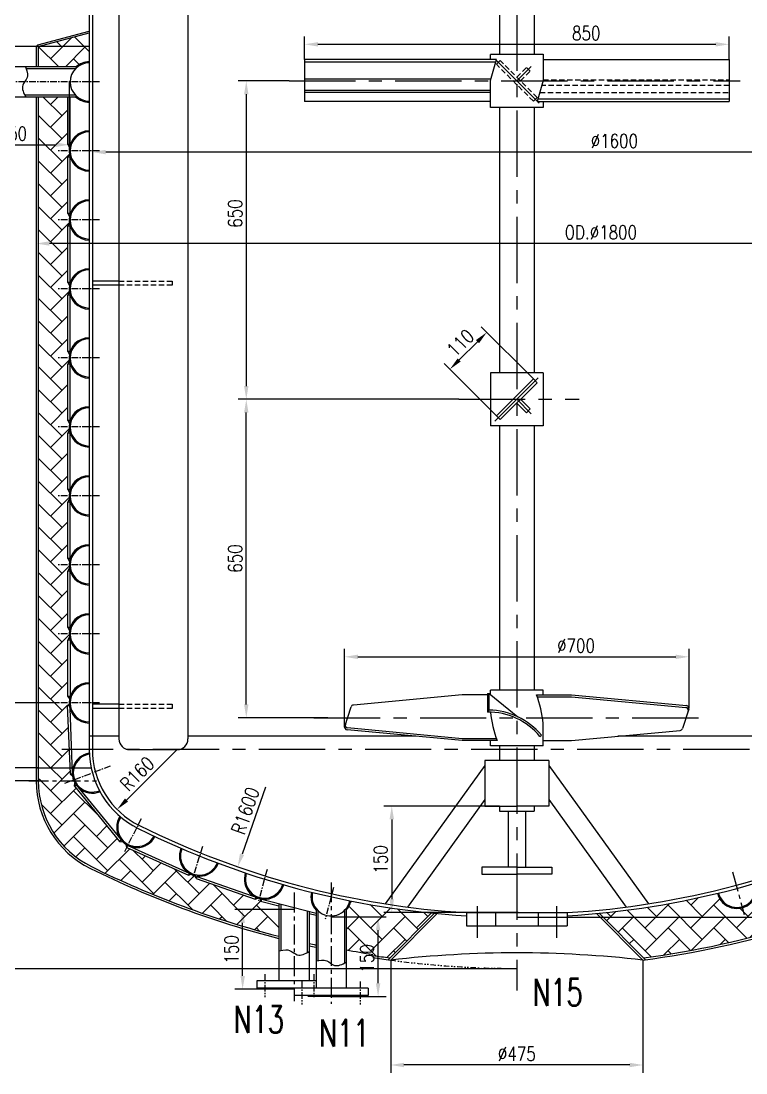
# Model space of a CAD drawing. Header units: millimetres. Extents: x 6795 to 13329, y 1691 to 10942.
# Drawn here: x 7876 to 9242, y 5718 to 7701 of the extents above; entities that cross this region are included whole.
import ezdxf

# ---------------------------------------------------------------- set-up
doc = ezdxf.new("R2010")
doc.units = ezdxf.units.MM
doc.header["$LTSCALE"] = 10
for name, pattern in [('CENTER', [2, 1.25, -0.25, 0.25, -0.25]), ('DASHED', [0.75, 0.5, -0.25]), ('DIVIDE', [1.25, 0.5, -0.25, 0, -0.25, 0, -0.25])]:
    doc.linetypes.add(name, pattern=pattern)
for name, color, linetype in [('3中心线层', 1, 'CENTER'), ('4虚线层', 6, 'DASHED'), ('5剖面线层', 2, 'Continuous'), ('6文字层', 3, 'Continuous'), ('7标注层', 4, 'Continuous'), ('9双点划线层', 6, 'DIVIDE')]:
    doc.layers.add(name, color=color, linetype=linetype)
doc.styles.add('PC_TEXTSTYLE', font='romans.shx', dxfattribs={"width": 0.8, "bigfont": 'hzfs.shx'})
doc.styles.add('TH_GBDIM', font='romans.shx', dxfattribs={"width": 0.8, "bigfont": 'gbcbig.shx'})
doc.dimstyles.new('TH_GBDIM', dxfattribs={"dimtxt": 26, "dimasz": 25, "dimexe": 15, "dimexo": 0, "dimgap": 8, "dimtad": 1, "dimdec": 1, "dimzin": 0, "dimdsep": 46, "dimtxsty": 'TH_GBDIM', "dimcen": 20, "dimclrd": 130, "dimclre": 130, "dimclrt": 3, "dimadec": 0, "dimazin": 0, "dimtfac": 0.714286, "dimtdec": 1, "dimtmove": 0, "dimatfit": 3, "dimfxl": 0, "dimtolj": 1, "dimtzin": 0, "dimlwd": -1, "dimlwe": -1, "dimarcsym": 0})

# ---------------------------------------------------------------- blocks, each defined once
blk = doc.blocks.new('*D7')
at = {"layer": '7标注层', "color": 130, "ltscale": 2}
for p, q in [((8010.2, 7561.9), (8010.2, 7438.7)), ((9610.2, 7571.6), (9610.2, 7438.7)), ((9585.2, 7453.7), (8035.2, 7453.7))]:
    blk.add_line(p, q, dxfattribs=at)
for points in [[(8035.2, 7457.9), (8035.2, 7449.5), (8010.2, 7453.7)], [(9585.2, 7457.9), (9585.2, 7449.5), (9610.2, 7453.7)]]:
    blk.add_solid(points, dxfattribs=at)
at = {"layer": 'Defpoints', "color": 0, "ltscale": 2}
for p in [(8010.2, 7561.9), (9610.2, 7571.6), (8010.2, 7453.7)]:
    blk.add_point(p, dxfattribs=at)
at = {"layer": '7标注层', "color": 3, "ltscale": 2, "insert": (8994.1, 7474.7), "char_height": 26, "attachment_point": 5, "style": 'TH_GBDIM'}
blk.add_mtext('\\A1;%%c1600{}{}', dxfattribs=at)
blk = doc.blocks.new('*D15')
at = {"layer": '7标注层', "color": 130, "ltscale": 2}
for p, q in [((9616.2, 6352.8), (10033.4, 6352.8)), ((10018.4, 6327.8), (10018.4, 6036.8)), ((8810.2, 6011.8), (10033.4, 6011.8))]:
    blk.add_line(p, q, dxfattribs=at)
for points in [[(10014.2, 6327.8), (10022.6, 6327.8), (10018.4, 6352.8)], [(10014.2, 6036.8), (10022.6, 6036.8), (10018.4, 6011.8)]]:
    blk.add_solid(points, dxfattribs=at)
at = {"layer": 'Defpoints', "color": 0, "ltscale": 2}
for p in [(9616.2, 6352.8), (8810.2, 6011.8), (10018.4, 6011.8)]:
    blk.add_point(p, dxfattribs=at)
at = {"layer": '7标注层', "color": 3, "ltscale": 2, "insert": (9997.4, 6182.3), "char_height": 26, "attachment_point": 5, "rotation": 90, "style": 'TH_GBDIM'}
blk.add_mtext('\\A1;341{}{}', dxfattribs=at)
blk = doc.blocks.new('*D39')
at = {"layer": '7标注层', "color": 130, "ltscale": 2}
for p, q in [((8460.2, 6012.3), (8563.7, 6012.3)), ((8548.7, 5887.3), (8548.7, 5987.3)), ((8460.2, 5862.3), (8563.7, 5862.3))]:
    blk.add_line(p, q, dxfattribs=at)
for points in [[(8544.5, 5987.3), (8552.9, 5987.3), (8548.7, 6012.3)], [(8544.5, 5887.3), (8552.9, 5887.3), (8548.7, 5862.3)]]:
    blk.add_solid(points, dxfattribs=at)
at = {"layer": 'Defpoints', "color": 0, "ltscale": 2}
for p in [(8460.2, 6012.3), (8548.7, 6012.3), (8460.2, 5862.3)]:
    blk.add_point(p, dxfattribs=at)
at = {"layer": '7标注层', "color": 3, "ltscale": 2, "insert": (8527.7, 5934.3), "char_height": 26, "attachment_point": 5, "rotation": 90, "style": 'TH_GBDIM'}
blk.add_mtext('\\A1;150', dxfattribs=at)
blk = doc.blocks.new('*D40')
at = {"layer": '7标注层', "color": 130, "ltscale": 2}
blk.add_line((9074.9, 8289.7), (9102.4, 8435.5), dxfattribs=at)
blk.add_solid([(9098.3, 8436.3), (9106.5, 8434.7), (9107, 8460.1)], dxfattribs=at)
at = {"layer": 'Defpoints', "color": 0, "ltscale": 2}
for p in [(9107, 8460.1), (8810.2, 6887.8)]:
    blk.add_point(p, dxfattribs=at)
at = {"layer": '7标注层', "color": 3, "ltscale": 2, "insert": (9064.3, 8347.2), "char_height": 26, "attachment_point": 5, "rotation": 79.3099, "style": 'TH_GBDIM'}
blk.add_mtext('\\A1;R1600{}{}', dxfattribs=at)
blk = doc.blocks.new('*D42')
at = {"layer": '7标注层', "color": 130, "ltscale": 2}
blk.add_line((8170.2, 6327.8), (8074.5, 6232.6), dxfattribs=at)
blk.add_solid([(8071.5, 6235.6), (8077.4, 6229.7), (8056.7, 6215)], dxfattribs=at)
at = {"layer": 'Defpoints', "color": 0, "ltscale": 2}
for p in [(8170.2, 6327.8), (8056.7, 6215)]:
    blk.add_point(p, dxfattribs=at)
at = {"layer": '7标注层', "color": 3, "ltscale": 2, "insert": (8094.5, 6282.2), "char_height": 26, "attachment_point": 5, "rotation": 44.8159, "style": 'TH_GBDIM'}
blk.add_mtext('\\A1;R160{}{}', dxfattribs=at)
blk = doc.blocks.new('*D43')
at = {"layer": '7标注层', "color": 130, "ltscale": 2}
for p, q in [((7816.2, 7585.8), (7816.2, 7452.5)), ((7966.2, 7585.8), (7966.2, 7452.5)), ((7841.2, 7467.5), (7941.2, 7467.5))]:
    blk.add_line(p, q, dxfattribs=at)
for points in [[(7841.2, 7471.7), (7841.2, 7463.3), (7816.2, 7467.5)], [(7941.2, 7471.7), (7941.2, 7463.3), (7966.2, 7467.5)]]:
    blk.add_solid(points, dxfattribs=at)
at = {"layer": 'Defpoints', "color": 0, "ltscale": 2}
for p in [(7816.2, 7585.8), (7966.2, 7585.8), (7966.2, 7467.5)]:
    blk.add_point(p, dxfattribs=at)
at = {"layer": '7标注层', "color": 3, "ltscale": 2, "insert": (7860.2, 7488.5), "char_height": 26, "attachment_point": 5, "style": 'TH_GBDIM'}
blk.add_mtext('\\A1;150', dxfattribs=at)
blk = doc.blocks.new('*D44')
at = {"layer": '7标注层', "color": 130, "ltscale": 2}
for p, q in [((7904.2, 7332.1), (7904.2, 7266.4)), ((9716.2, 7303.6), (9716.2, 7266.4)), ((9691.2, 7281.4), (7929.2, 7281.4))]:
    blk.add_line(p, q, dxfattribs=at)
for points in [[(7929.2, 7285.6), (7929.2, 7277.3), (7904.2, 7281.4)], [(9691.2, 7285.6), (9691.2, 7277.3), (9716.2, 7281.4)]]:
    blk.add_solid(points, dxfattribs=at)
at = {"layer": 'Defpoints', "color": 0, "ltscale": 2}
for p in [(7904.2, 7332.1), (9716.2, 7303.6), (7904.2, 7281.4)]:
    blk.add_point(p, dxfattribs=at)
at = {"layer": '7标注层', "color": 3, "ltscale": 2, "insert": (8968.6, 7302.4), "char_height": 26, "attachment_point": 5, "style": 'TH_GBDIM'}
blk.add_mtext('\\A1;OD.%%c1800', dxfattribs=at)
blk = doc.blocks.new('*D51')
at = {"layer": '7标注层', "color": 130, "ltscale": 2}
for p, q in [((7908.2, 7652.8), (7692.1, 7652.8)), ((7707.1, 6318.6), (7707.1, 7627.8)), ((7908.2, 6293.6), (7692.1, 6293.6))]:
    blk.add_line(p, q, dxfattribs=at)
for points in [[(7702.9, 7627.8), (7711.3, 7627.8), (7707.1, 7652.8)], [(7702.9, 6318.6), (7711.3, 6318.6), (7707.1, 6293.6)]]:
    blk.add_solid(points, dxfattribs=at)
at = {"layer": 'Defpoints', "color": 0, "ltscale": 2}
for p in [(7707.1, 7652.8), (7908.2, 7652.8), (7908.2, 6293.6)]:
    blk.add_point(p, dxfattribs=at)
at = {"layer": '7标注层', "color": 3, "ltscale": 2, "insert": (7686.1, 6973.2), "char_height": 26, "attachment_point": 5, "rotation": 90, "style": 'TH_GBDIM'}
blk.add_mtext('\\A1;1360{}{}', dxfattribs=at)
blk = doc.blocks.new('*D52')
at = {"layer": '7标注层', "color": 130, "ltscale": 2}
for p, q in [((7803, 7585.8), (7749, 7585.8)), ((7764, 7560.8), (7764, 6440.8)), ((7945.1, 6415.8), (7749, 6415.8))]:
    blk.add_line(p, q, dxfattribs=at)
for points in [[(7759.8, 7560.8), (7768.2, 7560.8), (7764, 7585.8)], [(7759.8, 6440.8), (7768.2, 6440.8), (7764, 6415.8)]]:
    blk.add_solid(points, dxfattribs=at)
at = {"layer": 'Defpoints', "color": 0, "ltscale": 2}
for p in [(7803, 7585.8), (7764, 6415.8), (7945.1, 6415.8)]:
    blk.add_point(p, dxfattribs=at)
at = {"layer": '7标注层', "color": 3, "ltscale": 2, "insert": (7743, 7000.8), "char_height": 26, "attachment_point": 5, "rotation": 90, "style": 'TH_GBDIM'}
blk.add_mtext('\\A1;9X130=1170{}{}', dxfattribs=at)
blk = doc.blocks.new('*D54')
at = {"layer": '7标注层', "color": 130, "ltscale": 2}
for p, q in [((7800.2, 6318.6), (7800.2, 6343.6)), ((7908.2, 6293.6), (7785.2, 6293.6)), ((7800.2, 6293.6), (7800.2, 6268.6)), ((7908.2, 6268.6), (7785.2, 6268.6)), ((7800.2, 6243.6), (7800.2, 6169))]:
    blk.add_line(p, q, dxfattribs=at)
for points in [[(7796, 6318.6), (7804.3, 6318.6), (7800.2, 6293.6)], [(7796, 6243.6), (7804.3, 6243.6), (7800.2, 6268.6)]]:
    blk.add_solid(points, dxfattribs=at)
at = {"layer": 'Defpoints', "color": 0, "ltscale": 2}
for p in [(7908.2, 6293.6), (7800.2, 6268.6), (7908.2, 6268.6)]:
    blk.add_point(p, dxfattribs=at)
at = {"layer": '7标注层', "color": 3, "ltscale": 2, "insert": (7779.2, 6193.8), "char_height": 26, "attachment_point": 5, "rotation": 90, "style": 'TH_GBDIM'}
blk.add_mtext('\\A1;25{}{}', dxfattribs=at)
blk = doc.blocks.new('*D55')
at = {"layer": '7标注层', "color": 130, "ltscale": 2}
for p, q in [((7800.2, 6293.6), (7692.1, 6293.6)), ((7707.1, 6268.6), (7707.1, 5939.6)), ((8810.2, 5914.6), (7692.1, 5914.6))]:
    blk.add_line(p, q, dxfattribs=at)
for points in [[(7702.9, 6268.6), (7711.3, 6268.6), (7707.1, 6293.6)], [(7702.9, 5939.6), (7711.3, 5939.6), (7707.1, 5914.6)]]:
    blk.add_solid(points, dxfattribs=at)
at = {"layer": 'Defpoints', "color": 0, "ltscale": 2}
for p in [(7800.2, 6293.6), (7707.1, 5914.6), (8810.2, 5914.6)]:
    blk.add_point(p, dxfattribs=at)
at = {"layer": '7标注层', "color": 3, "ltscale": 2, "insert": (7686.1, 6104.1), "char_height": 26, "attachment_point": 5, "rotation": 90, "style": 'TH_GBDIM'}
blk.add_mtext('\\A1;379{}{}', dxfattribs=at)
blk = doc.blocks.new('*D65')
at = {"layer": '7标注层', "color": 130, "ltscale": 2}
for p, q in [((8572.5, 5931), (8572.5, 5718.4)), ((9048, 5931), (9048, 5718.4)), ((9023, 5733.4), (8597.5, 5733.4))]:
    blk.add_line(p, q, dxfattribs=at)
for points in [[(8597.5, 5737.6), (8597.5, 5729.2), (8572.5, 5733.4)], [(9023, 5737.6), (9023, 5729.2), (9048, 5733.4)]]:
    blk.add_solid(points, dxfattribs=at)
at = {"layer": 'Defpoints', "color": 0, "ltscale": 2}
for p in [(8572.5, 5931), (9048, 5931), (8572.5, 5733.4)]:
    blk.add_point(p, dxfattribs=at)
at = {"layer": '7标注层', "color": 3, "ltscale": 2, "insert": (8810.2, 5754.4), "char_height": 26, "attachment_point": 5, "style": 'TH_GBDIM'}
blk.add_mtext('\\A1;%%c475{}{}', dxfattribs=at)
blk = doc.blocks.new('*D69')
at = {"layer": '7标注层', "color": 130, "ltscale": 2}
for p, q in [((8390.2, 6026.2), (8278.4, 6026.2)), ((8293.4, 5901.2), (8293.4, 6001.2)), ((8390.2, 5876.2), (8278.4, 5876.2))]:
    blk.add_line(p, q, dxfattribs=at)
for points in [[(8289.3, 6001.2), (8297.6, 6001.2), (8293.4, 6026.2)], [(8289.3, 5901.2), (8297.6, 5901.2), (8293.4, 5876.2)]]:
    blk.add_solid(points, dxfattribs=at)
at = {"layer": 'Defpoints', "color": 0, "ltscale": 2}
for p in [(8293.4, 6026.2), (8390.2, 6026.2), (8390.2, 5876.2)]:
    blk.add_point(p, dxfattribs=at)
at = {"layer": '7标注层', "color": 3, "ltscale": 2, "insert": (8272.4, 5951.2), "char_height": 26, "attachment_point": 5, "rotation": 90, "style": 'TH_GBDIM'}
blk.add_mtext('\\A1;150{}{}', dxfattribs=at)
blk = doc.blocks.new('*D75')
at = {"layer": '7标注层', "color": 130, "ltscale": 2}
for p, q in [((8485.6, 6370.3), (8485.6, 6517.6)), ((8510.6, 6502.6), (9109.8, 6502.6)), ((9134.8, 6405.6), (9134.8, 6517.6))]:
    blk.add_line(p, q, dxfattribs=at)
for points in [[(8510.6, 6506.7), (8510.6, 6498.4), (8485.6, 6502.6)], [(9109.8, 6506.7), (9109.8, 6498.4), (9134.8, 6502.6)]]:
    blk.add_solid(points, dxfattribs=at)
at = {"layer": 'Defpoints', "color": 0, "ltscale": 2}
for p in [(9134.8, 6502.6), (9134.8, 6405.6), (8485.6, 6370.3)]:
    blk.add_point(p, dxfattribs=at)
at = {"layer": '7标注层', "color": 3, "ltscale": 2, "insert": (8921.8, 6523.6), "char_height": 26, "attachment_point": 5, "style": 'TH_GBDIM'}
blk.add_mtext('\\A1;%%c700', dxfattribs=at)
blk = doc.blocks.new('*D76')
at = {"layer": '7标注层', "color": 130, "ltscale": 2}
for p, q in [((8383.3, 6987.8), (8285.2, 6987.8)), ((8300.2, 6412.8), (8300.2, 6962.8)), ((8453.7, 6387.8), (8285.2, 6387.8))]:
    blk.add_line(p, q, dxfattribs=at)
for points in [[(8296.1, 6962.8), (8304.4, 6962.8), (8300.2, 6987.8)], [(8296.1, 6412.8), (8304.4, 6412.8), (8300.2, 6387.8)]]:
    blk.add_solid(points, dxfattribs=at)
at = {"layer": 'Defpoints', "color": 0, "ltscale": 2}
for p in [(8300.2, 6987.8), (8383.3, 6987.8), (8453.7, 6387.8)]:
    blk.add_point(p, dxfattribs=at)
at = {"layer": '7标注层', "color": 3, "ltscale": 2, "insert": (8279.2, 6687.8), "char_height": 26, "attachment_point": 5, "rotation": 90, "style": 'TH_GBDIM'}
blk.add_mtext('\\A1;650', dxfattribs=at)
blk = doc.blocks.new('*D77')
at = {"layer": '7标注层', "color": 130, "ltscale": 2}
for p, q in [((8777.7, 6221.3), (8559.5, 6221.3)), ((8574.5, 6196.3), (8574.5, 6045.6)), ((8812.6, 6020.6), (8559.5, 6020.6))]:
    blk.add_line(p, q, dxfattribs=at)
for points in [[(8570.3, 6196.3), (8578.7, 6196.3), (8574.5, 6221.3)], [(8570.3, 6045.6), (8578.7, 6045.6), (8574.5, 6020.6)]]:
    blk.add_solid(points, dxfattribs=at)
at = {"layer": 'Defpoints', "color": 0, "ltscale": 2}
for p in [(8777.7, 6221.3), (8574.5, 6020.6), (8812.6, 6020.6)]:
    blk.add_point(p, dxfattribs=at)
at = {"layer": '7标注层', "color": 3, "ltscale": 2, "insert": (8553.5, 6120.9), "char_height": 26, "attachment_point": 5, "rotation": 90, "style": 'TH_GBDIM'}
blk.add_mtext('\\A1;150', dxfattribs=at)
blk = doc.blocks.new('*D80')
at = {"layer": '7标注层', "color": 130, "ltscale": 2}
for p, q in [((8380.9, 7587.8), (8285.2, 7587.8)), ((8300.2, 7562.8), (8300.2, 7012.8)), ((8701.1, 6987.8), (8285.2, 6987.8))]:
    blk.add_line(p, q, dxfattribs=at)
for points in [[(8296.1, 7562.8), (8304.4, 7562.8), (8300.2, 7587.8)], [(8296.1, 7012.8), (8304.4, 7012.8), (8300.2, 6987.8)]]:
    blk.add_solid(points, dxfattribs=at)
at = {"layer": 'Defpoints', "color": 0, "ltscale": 2}
for p in [(8380.9, 7587.8), (8300.2, 6987.8), (8701.1, 6987.8)]:
    blk.add_point(p, dxfattribs=at)
at = {"layer": '7标注层', "color": 3, "ltscale": 2, "insert": (8279.2, 7337.9), "char_height": 26, "attachment_point": 5, "rotation": 90, "style": 'TH_GBDIM'}
blk.add_mtext('\\A1;650', dxfattribs=at)
blk = doc.blocks.new('*D81')
at = {"layer": '7标注层', "color": 130, "ltscale": 2}
for p, q in [((8841.5, 7026.1), (8743, 7124.6)), ((8735.9, 7096.3), (8701.7, 7062.1)), ((8771.9, 6956.5), (8673.4, 7055))]:
    blk.add_line(p, q, dxfattribs=at)
for points in [[(8733, 7099.3), (8738.9, 7093.4), (8753.6, 7114)], [(8698.7, 7065), (8704.6, 7059.1), (8684, 7044.4)]]:
    blk.add_solid(points, dxfattribs=at)
at = {"layer": 'Defpoints', "color": 0, "ltscale": 2}
for p in [(8684, 7044.4), (8841.5, 7026.1), (8771.9, 6956.5)]:
    blk.add_point(p, dxfattribs=at)
at = {"layer": '7标注层', "color": 3, "ltscale": 2, "insert": (8704, 7094.1), "char_height": 26, "attachment_point": 5, "rotation": 45, "style": 'TH_GBDIM'}
blk.add_mtext('\\A1;110', dxfattribs=at)
blk = doc.blocks.new('*D82')
at = {"layer": '7标注层', "color": 130, "ltscale": 2}
for p, q in [((8410.2, 7628), (8410.2, 7671.8)), ((9210.2, 7628), (9210.2, 7671.8)), ((8435.2, 7656.8), (9185.2, 7656.8))]:
    blk.add_line(p, q, dxfattribs=at)
for points in [[(8435.2, 7660.9), (8435.2, 7652.6), (8410.2, 7656.8)], [(9185.2, 7660.9), (9185.2, 7652.6), (9210.2, 7656.8)]]:
    blk.add_solid(points, dxfattribs=at)
at = {"layer": 'Defpoints', "color": 0, "ltscale": 2}
for p in [(9210.2, 7656.8), (8410.2, 7628), (9210.2, 7628)]:
    blk.add_point(p, dxfattribs=at)
at = {"layer": '7标注层', "color": 3, "ltscale": 2, "insert": (8941.1, 7677.8), "char_height": 26, "attachment_point": 5, "style": 'TH_GBDIM'}
blk.add_mtext('\\A1;850', dxfattribs=at)
blk = doc.blocks.new('*D85')
at = {"layer": '7标注层', "color": 130, "ltscale": 2}
blk.add_line((8336.3, 6257), (8292.2, 6130.4), dxfattribs=at)
blk.add_solid([(8288.3, 6131.7), (8296.2, 6129), (8284, 6106.8)], dxfattribs=at)
at = {"layer": 'Defpoints', "color": 0, "ltscale": 2}
for p in [(8810.2, 7617.7), (8284, 6106.8)]:
    blk.add_point(p, dxfattribs=at)
at = {"layer": '7标注层', "color": 3, "ltscale": 2, "insert": (8298.6, 6212.4), "char_height": 26, "attachment_point": 5, "rotation": 70.7989, "style": 'TH_GBDIM'}
blk.add_mtext('\\A1;R1600{}{}', dxfattribs=at)

msp = doc.modelspace()

# ---------------------------------------------------------------- hatches: boundary and pattern name
at = {"layer": '5剖面线层', "ltscale": 2}
h = msp.add_hatch(dxfattribs=at)
h.set_pattern_fill('AR-HBONE', color=256, scale=0.3, style=0)
h.paths.add_polyline_path([(7964.13, 6923.92), (7966.76, 6929.44, -0.0845754), (7966.76, 6942.2), (7964.13, 6947.72), (7964.13, 7053.92), (7966.76, 7059.44, -0.0845754), (7966.76, 7072.2), (7964.13, 7077.72), (7964.13, 7183.92), (7966.76, 7189.44, -0.0845754), (7966.76, 7202.2), (7964.13, 7207.72), (7964.13, 7313.92), (7966.76, 7319.44, -0.0845754), (7966.76, 7332.2), (7964.13, 7337.72), (7964.13, 7443.92), (7966.76, 7449.44, -0.0845754), (7966.76, 7462.2), (7964.13, 7467.72), (7964.13, 7557.32), (7908.22, 7557.32), (7908.22, 6293.64), (7967.7, 6293.64), (7962.22, 6415.82), (7964.13, 6415.82), (7964.13, 6533.92), (7966.76, 6539.44, -0.0845754), (7966.76, 6552.2), (7964.13, 6557.72), (7964.13, 6663.92), (7966.76, 6669.44, -0.0845754), (7966.76, 6682.2), (7964.13, 6687.72), (7964.13, 6793.92), (7966.76, 6799.44, -0.0845754), (7966.76, 6812.2), (7964.13, 6817.72)])
h.paths.add_polyline_path([(8004.22, 7652.82), (7908.22, 7652.82), (7908.22, 7614.32), (7979.09, 7614.32, -0.1826758), (8004.22, 7623.82)])
h.paths.add_polyline_path([(8004.22, 7678.54), (7908.22, 7652.82), (8004.22, 7652.82)])
h = msp.add_hatch(dxfattribs=at)
h.set_pattern_fill('AR-HBONE', color=256, scale=0.3, style=0)
h.paths.add_polyline_path([(9470.03, 6115.54), (9465.59, 6112.33), (9379.83, 6076.25), (9374.55, 6076.48, -0.1832913), (9349.35, 6066.92), (9346.83, 6064.36), (9249.82, 6034.16), (9245.33, 6034.05, -0.5076667), (9188.4, 6056.9, -0.0352505), (8965.38, 6019.26), (9049.4, 5935.24, 0.0821174), (9612.24, 6107.41, 0.2848738), (9712.22, 6268.64), (9637.08, 6268.64), (9622.03, 6223.31), (9617.86, 6219.23, -0.2949991), (9590.82, 6188.08), (9589, 6183.76), (9505.43, 6131.82), (9501.09, 6131.64, -0.24383)])
h.paths.add_polyline_path([(9712.22, 6268.64), (9712.22, 6293.64), (9645.39, 6293.64), (9637.08, 6268.64)])
h.paths.add_polyline_path([(9712.22, 6545.56), (9656.31, 6530.58), (9656.31, 6480.97), (9653.68, 6475.45, -0.0845754), (9653.68, 6462.68), (9656.31, 6457.17), (9656.31, 6350.97), (9653.68, 6345.45, -0.0918408), (9653.48, 6331.61), (9656.27, 6326.41), (9645.39, 6293.64), (9712.22, 6293.64)])
h = msp.add_hatch(dxfattribs=at)
h.set_pattern_fill('AR-HBONE', color=256, scale=0.3, style=0)
h.paths.add_polyline_path([(7908.22, 6293.64), (7908.22, 6268.64), (7970.75, 6268.64), (7974.68, 6270.14, -0.0536016), (7972.61, 6277.99), (7968.23, 6281.79), (7967.7, 6293.64)])
h.paths.add_polyline_path([(8497.4, 6042.5, -0.129433), (8488.72, 6025.21), (8488.72, 5950.46, 0.0074769), (8538.72, 5941.59), (8538.72, 5939.87, 0.0045252), (8571.04, 5935.24), (8655.06, 6019.26, -0.0248221)])
h = msp.add_hatch(dxfattribs=at)
h.set_pattern_fill('AR-HBONE', color=256, scale=0.3, style=0)
h.paths.add_polyline_path([(8067.33, 6153.86), (8061.05, 6154.85), (7976.34, 6258.82), (7977.24, 6264.73, -0.0287561), (7975.29, 6268.64), (7908.22, 6268.64, 0.2499108), (7987.89, 6119.19), (8074.74, 6144.64), (8073.73, 6148.81, -0.0538162)])
h = msp.add_hatch(dxfattribs=at)
h.set_pattern_fill('AR-HBONE', color=256, scale=0.3, style=0)
h.paths.add_polyline_path([(8101.91, 6131.32), (8075.02, 6143.5), (8074.74, 6144.64), (7982.93, 6117.74, 0.0371385), (8006.42, 6103.82), (8008.42, 6107.29), (8008.42, 6107.29)])
h.paths.add_polyline_path([(8123.45, 6121.57), (8101.91, 6131.32), (8008.42, 6107.29), (8008.42, 6107.29, 0.004462), (8037.39, 6093.24)])
h = msp.add_hatch(dxfattribs=at)
h.set_pattern_fill('AR-HBONE', color=256, scale=0.3, style=0)
h.paths.add_polyline_path([(8123.45, 6121.57), (8037.39, 6093.24, 0.0479041), (8361.72, 5975.96), (8361.72, 6033.47), (8328, 6042.12), (8325.55, 6046.88, -0.0261979), (8321.74, 6048.03), (8317.1, 6045.62), (8205.99, 6084.9), (8203.52, 6090.24, -0.0520233), (8196.07, 6092.83), (8191.06, 6090.97)])

# ---------------------------------------------------------------- linework, layer by layer
for p, q in [((8777.72, 8236.01), (8777.72, 7637.81)), ((8842.72, 8236.01), (8842.72, 7637.81)), ((8004.22, 8177.78), (8004.22, 6327.78)), ((8010.22, 8177.78), (8010.22, 6327.78)), ((8060.22, 8108.32), (8060.22, 6347.78)), ((8190.22, 8108.32), (8190.22, 6347.78)), ((7907.44, 7655.72), (8004.22, 7681.65)), ((7908.22, 7652.82), (8004.22, 7678.54)), ((7907.44, 7655.72), (7904.22, 7652.82)), ((8004.22, 7652.82), (7904.22, 7652.82)), ((7904.22, 7652.82), (7904.22, 7614.32)), ((7908.22, 7652.82), (7907.44, 7655.72)), ((7908.22, 7652.82), (7908.22, 7614.32)), ((8859.98, 7637.81), (8760.46, 7637.81)), ((7982.23, 7614.32), (7832.22, 7614.32)), ((7978.32, 7610.82), (7885.35, 7610.82)), ((7982.23, 7557.32), (7832.22, 7557.32)), ((7978.32, 7560.82), (7882.98, 7560.82)), ((7904.22, 7557.32), (7904.22, 6268.64)), ((7908.22, 7557.32), (7908.22, 6268.64)), ((8859.98, 7537.81), (8760.46, 7537.81)), ((8777.72, 7537.81), (8777.72, 7037.81)), ((8842.72, 7537.81), (8842.72, 7037.81)), ((8060.22, 7210.65), (8010.22, 7210.65)), ((8060.22, 7202.65), (8010.22, 7202.65)), ((8859.98, 7037.81), (8760.46, 7037.81)), ((8859.98, 6937.81), (8760.46, 6937.81)), ((8777.72, 6937.81), (8777.72, 6439.94)), ((8842.72, 6937.81), (8842.72, 6439.94)), ((8777.72, 6449.98), (8777.72, 6439.94)), ((8842.72, 6449.98), (8842.72, 6439.94)), ((8859.98, 6439.94), (8760.46, 6439.94)), ((8760.46, 6432.04), (8760.46, 6439.94)), ((8859.98, 6431.05), (8859.98, 6439.94)), ((8060.22, 6413.32), (8010.22, 6413.32)), ((8060.22, 6405.32), (8010.22, 6405.32)), ((8060.22, 6352.78), (8004.22, 6352.78)), ((8619.96, 6352.78), (8190.22, 6352.78)), ((8760.46, 6334.94), (8760.46, 6344.57)), ((9430.22, 6352.78), (9000.48, 6352.78)), ((8080.22, 6327.78), (8170.22, 6327.78)), ((8859.98, 6334.94), (8760.46, 6334.94)), ((8777.72, 6334.94), (8777.72, 6307.35)), ((8842.72, 6334.94), (8842.72, 6307.35)), ((8777.72, 6312.35), (8777.72, 6307.35)), ((8870.27, 6307.35), (8777.72, 6307.35)), ((8842.72, 6312.35), (8842.72, 6307.35)), ((7904.22, 6293.64), (8007.77, 6293.64)), ((8777.72, 6221.29), (8777.72, 6211.66)), ((8777.72, 6221.29), (8777.72, 6216.29)), ((8842.72, 6221.29), (8842.72, 6211.66)), ((8842.72, 6221.29), (8842.72, 6216.29)), ((8361.72, 6037.6), (8361.72, 5892.17)), ((8365.22, 6036.71), (8365.22, 5949.36)), ((8431.72, 6028.35), (8431.72, 5878.34)), ((8488.72, 6028.35), (8488.72, 5878.34)), ((8415.22, 6023.88), (8415.22, 5945.23)), ((8418.72, 6022.99), (8418.72, 5892.17)), ((8435.22, 6024.44), (8435.22, 5930.14)), ((8485.22, 6024.44), (8485.22, 5925.35)), ((8655.06, 6019.26), (8567.49, 5931.69)), ((8660.22, 6018.76), (8572.48, 5931.02)), ((8715.22, 6020.57), (8905.22, 6020.57)), ((8715.22, 6020.57), (8715.22, 5995.57)), ((8770.22, 6020.57), (8770.22, 5995.57)), ((8850.22, 6020.57), (8850.22, 5995.57)), ((8905.22, 6020.57), (8905.22, 5995.57)), ((8960.22, 6018.76), (9047.97, 5931.02)), ((8960.22, 6018.76), (9047.97, 5931.02)), ((8965.38, 6019.26), (9052.95, 5931.69)), ((8715.22, 5995.57), (8905.22, 5995.57)), ((8431.72, 5892.17), (8320.22, 5892.17)), ((8320.22, 5892.17), (8320.22, 5878.17)), ((8390.22, 5878.17), (8320.22, 5878.17)), ((8345.78, 5878.17), (8347.78, 5876.17)), ((8390.22, 5876.17), (8347.78, 5876.17)), ((8530.22, 5878.34), (8390.22, 5878.34)), ((8390.22, 5878.34), (8390.22, 5864.34)), ((8530.22, 5878.34), (8530.22, 5864.34)), ((8530.22, 5864.34), (8390.22, 5864.34)), ((8415.78, 5864.34), (8417.78, 5862.34)), ((8502.66, 5862.34), (8417.78, 5862.34)), ((8504.66, 5864.34), (8502.66, 5862.34))]:
    msp.add_line(p, q)
at = {"ltscale": 2}
for p, q in [((8760.46, 7628), (8760.46, 7637.81)), ((8760.46, 7628), (8760.46, 7637.81)), ((8859.98, 7638.41), (8859.98, 7588.41)), ((8859.98, 7637.81), (8859.98, 7588.41)), ((8771.84, 7628), (8410.22, 7628)), ((8410.22, 7628), (8410.22, 7548.83)), ((8410.22, 7623.54), (8770.56, 7623.54)), ((8760.46, 7588.41), (8771.84, 7628)), ((8859.98, 7628), (9210.22, 7628)), ((9210.22, 7628), (9210.22, 7548.83)), ((8410.22, 7591.63), (8761.38, 7591.63)), ((8760.46, 7537.81), (8760.46, 7588.41)), ((8760.46, 7538.41), (8760.46, 7588.41)), ((8859.98, 7588.41), (8848.6, 7548.83)), ((7964.13, 7467.72), (7964.13, 7557.32)), ((7968.13, 7467.72), (7968.13, 7557.32)), ((8410.22, 7570.1), (8760.46, 7570.1)), ((8760.46, 7565.74), (8410.22, 7565.74)), ((9210.22, 7553.29), (8849.88, 7553.29)), ((8760.46, 7548.83), (8410.22, 7548.83)), ((8848.6, 7548.83), (9210.22, 7548.83)), ((8859.98, 7548.83), (8859.98, 7538.41)), ((8859.98, 7548.83), (8859.98, 7537.81)), ((7964.13, 7467.72), (7966.76, 7462.2)), ((7968.13, 7467.72), (7964.13, 7467.72)), ((7964.13, 7443.92), (7966.76, 7449.44)), ((7968.13, 7443.92), (7964.13, 7443.92)), ((7964.13, 7337.72), (7964.13, 7443.92)), ((7968.13, 7337.72), (7968.13, 7443.92)), ((7968.13, 7337.72), (7964.13, 7337.72)), ((7964.13, 7337.72), (7966.76, 7332.2)), ((7964.13, 7313.92), (7966.76, 7319.44)), ((7968.13, 7313.92), (7964.13, 7313.92)), ((7964.13, 7207.72), (7964.13, 7313.92)), ((7968.13, 7207.72), (7968.13, 7313.92)), ((7968.13, 7207.72), (7964.13, 7207.72)), ((7964.13, 7207.72), (7966.76, 7202.2)), ((7964.13, 7183.92), (7966.76, 7189.44)), ((7968.13, 7183.92), (7964.13, 7183.92)), ((7964.13, 7077.72), (7964.13, 7183.92)), ((7968.13, 7077.72), (7968.13, 7183.92)), ((7964.13, 7077.72), (7966.76, 7072.2)), ((7968.13, 7077.72), (7964.13, 7077.72)), ((7964.13, 7053.92), (7966.76, 7059.44)), ((7964.13, 6947.72), (7964.13, 7053.92)), ((7968.13, 7053.92), (7964.13, 7053.92)), ((7968.13, 6947.72), (7968.13, 7053.92)), ((8760.46, 7037.81), (8760.46, 6937.81)), ((8859.98, 7037.81), (8859.98, 6937.81)), ((8771.88, 6956.54), (8841.49, 7026.15)), ((8778.95, 6949.47), (8848.56, 7019.08)), ((8841.49, 7026.15), (8848.56, 7019.08)), ((8810.22, 6980.74), (8828.32, 6962.63)), ((8817.29, 6987.81), (8835.39, 6969.71)), ((8835.39, 6969.71), (8828.32, 6962.63)), ((7968.13, 6947.72), (7964.13, 6947.72)), ((7964.13, 6947.72), (7966.76, 6942.2)), ((8771.88, 6956.54), (8778.95, 6949.47)), ((7964.13, 6923.92), (7966.76, 6929.44)), ((7968.13, 6923.92), (7964.13, 6923.92)), ((7964.13, 6817.72), (7964.13, 6923.92)), ((7968.13, 6817.72), (7968.13, 6923.92)), ((7964.13, 6817.72), (7966.76, 6812.2)), ((7968.13, 6817.72), (7964.13, 6817.72)), ((7964.13, 6793.92), (7966.76, 6799.44)), ((7968.13, 6793.92), (7964.13, 6793.92)), ((7964.13, 6687.72), (7964.13, 6793.92)), ((7968.13, 6687.72), (7968.13, 6793.92)), ((7964.13, 6687.72), (7966.76, 6682.2)), ((7968.13, 6687.72), (7964.13, 6687.72)), ((7964.13, 6663.92), (7966.76, 6669.44)), ((7964.13, 6557.72), (7964.13, 6663.92)), ((7968.13, 6663.92), (7964.13, 6663.92)), ((7968.13, 6557.72), (7968.13, 6663.92)), ((7968.13, 6557.72), (7964.13, 6557.72)), ((7964.13, 6557.72), (7966.76, 6552.2)), ((7964.13, 6533.92), (7966.76, 6539.44)), ((7968.13, 6533.92), (7964.13, 6533.92)), ((7964.13, 6427.71), (7964.13, 6533.92)), ((7968.13, 6533.93), (7968.13, 6427.71)), ((7968.13, 6427.71), (7964.13, 6427.71)), ((7964.13, 6427.71), (7966.95, 6423.23)), ((8706.94, 6431.05), (8502.17, 6411.71)), ((8754.88, 6431.05), (8706.94, 6431.05)), ((8754.88, 6433.55), (8754.88, 6398.57)), ((8754.88, 6433.55), (8758.38, 6433.55)), ((8757.65, 6433.55), (8757.65, 6402.26)), ((8758.38, 6433.55), (8812.31, 6389.17)), ((8847.43, 6431.05), (8913.5, 6431.05)), ((8848.8, 6427.33), (8913.5, 6427.33)), ((8913.16, 6427.35), (9129.1, 6406.95)), ((8913.5, 6431.05), (9130.28, 6410.57)), ((7962.45, 6410.66), (7966.29, 6413.58)), ((7962.45, 6410.66), (7966.55, 6410.81)), ((7962.45, 6410.66), (7968.23, 6281.79)), ((7967.59, 6405.71), (7972.23, 6281.97)), ((8485.88, 6371.57), (8497.88, 6408.28)), ((9134.56, 6404.04), (9122.56, 6367.33)), ((8757.65, 6402.26), (8754.88, 6398.57)), ((8706.94, 6344.57), (8490.16, 6365.04)), ((8707.29, 6348.26), (8491.34, 6368.66)), ((8859.98, 6334.94), (8859.87, 6377.15)), ((8913.5, 6344.57), (9118.27, 6363.91)), ((8771.64, 6348.28), (8706.94, 6348.28)), ((8773.01, 6344.57), (8706.94, 6344.57)), ((8853.9, 6352.69), (8856.74, 6355.08)), ((8859.96, 6344.57), (8913.5, 6344.57)), ((8777.72, 6307.35), (8750.17, 6307.35)), ((8750.17, 6307.35), (8750.17, 6221.29)), ((8870.27, 6307.35), (8870.27, 6221.29)), ((8750.17, 6298.01), (8562.24, 6037.08)), ((8870.27, 6298.01), (9058.2, 6037.08)), ((7968.23, 6281.79), (7972.23, 6281.97)), ((7968.23, 6281.79), (7972.61, 6277.99)), ((7976.34, 6258.82), (7977.24, 6264.73)), ((7976.34, 6258.82), (7979.44, 6261.35)), ((7976.34, 6258.82), (8061.05, 6154.85)), ((7979.44, 6261.35), (8064.15, 6157.38)), ((8750.17, 6233.79), (8604.16, 6031.07)), ((8870.27, 6233.79), (9016.28, 6031.07)), ((8750.17, 6221.29), (8810.22, 6221.29)), ((8777.72, 6211.66), (8842.72, 6211.66)), ((8794.07, 6211.66), (8794.07, 6105.98)), ((8870.27, 6221.29), (8810.22, 6221.29)), ((8826.37, 6211.66), (8826.37, 6105.98)), ((8064.15, 6157.38), (8061.05, 6154.85)), ((8061.05, 6154.85), (8067.33, 6153.86)), ((8075.02, 6143.5), (8073.73, 6148.81)), ((8075.02, 6143.5), (8076.82, 6147.07)), ((8076.67, 6147.14), (8192.71, 6094.61)), ((8075.02, 6143.5), (8191.06, 6090.97)), ((8810.22, 6105.98), (8744.15, 6105.98)), ((8744.15, 6105.98), (8744.15, 6093.07)), ((8810.22, 6105.98), (8876.29, 6105.98)), ((8876.29, 6105.98), (8876.29, 6093.07)), ((8192.71, 6094.61), (8191.06, 6090.97)), ((8191.06, 6090.97), (8196.07, 6092.83)), ((8205.99, 6084.9), (8203.52, 6090.24)), ((8207.63, 6089.52), (8205.99, 6084.9)), ((8207.33, 6088.67), (8325.55, 6046.88)), ((8744.15, 6093.07), (8810.22, 6093.07)), ((8876.29, 6093.07), (8810.22, 6093.07)), ((8205.99, 6084.9), (8317.1, 6045.62)), ((8318.43, 6049.4), (8317.1, 6045.62)), ((8317.1, 6045.62), (8321.74, 6048.03)), ((8324.76, 6047.08), (8431.72, 6019.65)), ((8328, 6042.12), (8325.55, 6046.88)), ((8329.04, 6046.2), (8328, 6042.12)), ((8326.96, 6042.39), (8361.72, 6033.47)), ((9235.48, 6029.7), (9237.54, 6030.34)), ((8418.72, 6018.86), (8431.72, 6015.52)), ((8390.22, 5876.17), (8369.87, 5876.17))]:
    msp.add_line(p, q, dxfattribs=at)
for centre, radius, start, end in [((8004.22, 7585.82), 36, 90, 270), ((8004.22, 7585.82), 38, 90, 131.40962), ((8004.22, 7585.82), 38, 228.59038, 270), ((8004.22, 7455.82), 38, 90, 270), ((8004.22, 7455.82), 36, 90, 270), ((8004.22, 7325.82), 38, 90, 270), ((8004.22, 7325.82), 36, 90, 270), ((8004.22, 7195.82), 38, 90, 270), ((8004.22, 7195.82), 36, 90, 270), ((8004.22, 7065.82), 38, 90, 270), ((8004.22, 7065.82), 36, 90, 270), ((8004.22, 6935.82), 38, 90, 270), ((8004.22, 6935.82), 38, 90, 270), ((8004.22, 6935.82), 36, 90, 270), ((8004.22, 6935.82), 36, 90, 270), ((8004.22, 6805.82), 38, 90, 270), ((8004.22, 6805.82), 36, 90, 270), ((8004.22, 6675.82), 38, 90, 270), ((8004.22, 6675.82), 38, 90, 270), ((8004.22, 6675.82), 36, 90, 270), ((8004.22, 6675.82), 36, 90, 270), ((8004.22, 6545.82), 38, 90, 270), ((8004.22, 6545.82), 36, 90, 270), ((8004.22, 6415.82), 38, 90, 270), ((8004.22, 6415.82), 36, 90, 270), ((8080.22, 6347.78), 20, 180, 270), ((8170.22, 6347.78), 20, 270, 0), ((8170.22, 6327.78), 166, 180, 243.6122), ((8170.22, 6327.78), 160, 180, 243.6122), ((8010.19, 6283.67), 38, 98.83709, 291.9818), ((8010.19, 6283.67), 36, 98.83709, 291.9818), ((8088.22, 6268.64), 184, 180, 243.60345), ((8088.22, 6268.64), 180, 180, 243.60345), ((8093.92, 6181), 38, 146.80987, 333.27456), ((8093.92, 6181), 36, 147.2062, 333.18861), ((8810.22, 7617.74), 1606, 243.6122, 266.60879), ((8810.22, 7617.74), 1600, 243.6122, 266.59606), ((8810.22, 7617.74), 1600, 273.40394, 296.3878), ((8810.22, 7617.74), 1606, 273.39121, 296.3878), ((8212.19, 6127.24), 38, 157.45994, 338.81566), ((8212.19, 6127.24), 36, 157.49562, 338.77998), ((8810.22, 7723.32), 1804, 243.60345, 255.60448), ((8810.22, 7723.32), 1804, 277.61876, 296.39655), ((8810.22, 7723.32), 1808, 243.60345, 255.63701), ((8334.6, 6083.79), 38, 162.09533, 343.45106), ((8334.6, 6083.79), 36, 162.13101, 343.41538), ((8810.22, 7723.32), 1808, 277.55606, 296.39655), ((9225.22, 6066.29), 38, 194.29764, 15.65336), ((9225.22, 6066.29), 36, 194.33332, 15.61768), ((8460.22, 6050.34), 38, 166.7345, 221.40962), ((8460.22, 6050.34), 36, 166.77017, 348.05454), ((8460.22, 6050.34), 38, 318.59038, 348.09022), ((8810.22, 7723.32), 1804, 257.46607, 257.88869), ((8810.22, 7723.32), 1808, 257.49425, 257.91589), ((8810.22, 7617.74), 1698, 259.08571, 260.79926), ((8810.22, 7723.32), 1804, 261.34416, 262.38125), ((8810.22, 7723.32), 1808, 261.36346, 262.44395), ((8810.22, 3872.8), 2071.9, 83.41095, 96.58905)]:
    msp.add_arc(centre, radius, start, end)
for centre, radius, start, end in [((8658.84, 6359.13), 201.83, 5.12247, 20.87352), ((8502.64, 6406.73), 5, 95.39595, 161.88889), ((9128.63, 6401.98), 5, 341.88889, 84.60405), ((9129.81, 6405.59), 5, 341.88889, 84.60405), ((8755.3, 6269.68), 128.89, 40.09275, 90.18554), ((8755.31, 6269.69), 132.58, 40.09275, 88.98715), ((8961.6, 6416.48), 201.83, 185.12247, 200.87352), ((8490.63, 6370.02), 5, 161.88889, 264.60405), ((8491.81, 6373.64), 5, 161.88889, 264.60405), ((9117.8, 6368.89), 5, 275.39595, 341.88889)]:
    msp.add_arc(centre, radius, start, end, dxfattribs=at)
at = {"layer": '3中心线层', "ltscale": 10}
for p, q in [((8810.22, 10531.87), (8810.22, 5873.9)), ((8769.32, 7628.71), (8852.05, 7545.98)), ((8810.22, 7587.81), (8837.27, 7614.85)), ((8380.95, 7587.81), (9230.99, 7587.81)), ((8768.76, 6946.35), (8850.46, 7028.05)), ((8701.11, 6987.81), (8927.96, 6987.81)), ((8810.22, 6987.81), (8837.27, 6960.76)), ((8427.72, 6387.81), (9158.27, 6387.81)), ((9649.07, 6327.78), (7952.33, 6327.78)), ((8735.22, 6032.73), (8735.22, 5973.01)), ((8885.22, 6032.73), (8885.22, 5973.01))]:
    msp.add_line(p, q, dxfattribs=at)
at = {"layer": '3中心线层'}
for p, q in [((8023.29, 7585.82), (7781.96, 7585.82)), ((8023.29, 7455.82), (7945.1, 7455.82)), ((8023.29, 7325.82), (7945.1, 7325.82)), ((8023.29, 7195.82), (7945.1, 7195.82)), ((8023.29, 7195.82), (7945.1, 7195.82)), ((8023.29, 7065.82), (7945.1, 7065.82)), ((8023.29, 7065.82), (7945.1, 7065.82)), ((8023.29, 6935.82), (7945.1, 6935.82)), ((8023.29, 6935.82), (7945.1, 6935.82)), ((8023.29, 6805.82), (7945.1, 6805.82)), ((8023.29, 6805.82), (7945.1, 6805.82)), ((8023.29, 6675.82), (7945.1, 6675.82)), ((8023.29, 6545.82), (7945.1, 6545.82)), ((8023.29, 6415.82), (7945.1, 6415.82)), ((8043.88, 6296.52), (7956.07, 6263.04)), ((8102.33, 6197.5), (8070.48, 6135)), ((8217.87, 6144.87), (8198.9, 6086.07)), ((8339.39, 6101.68), (8323.4, 6042)), ((8464.96, 6068.03), (8448.97, 6008.36)), ((8335.22, 5904.55), (8335.22, 5861.45)), ((8405.22, 5890.73), (8405.22, 5847.63)), ((8427.77, 5904.55), (8427.77, 5861.45)), ((8515.22, 5890.73), (8515.22, 5847.63))]:
    msp.add_line(p, q, dxfattribs=at)
at = {"layer": '3中心线层', "ltscale": 3}
for p, q in [((7890.09, 6268.64), (8018.06, 6268.64)), ((9216.53, 6097.26), (9239.04, 6017.01)), ((8460.22, 6077.6), (8460.22, 5848.88)), ((8390.22, 6058.21), (8390.22, 5853.82))]:
    msp.add_line(p, q, dxfattribs=at)
at = {"layer": '4虚线层', "ltscale": 2}
for p, q in [((8771.88, 7619.08), (8778.95, 7626.15)), ((8841.49, 7549.47), (8771.88, 7619.08)), ((8848.56, 7556.54), (8778.95, 7626.15)), ((8810.22, 7594.88), (8828.32, 7612.98)), ((8828.32, 7612.98), (8835.39, 7605.91)), ((8817.29, 7587.81), (8835.39, 7605.91)), ((9210.22, 7579.17), (8857.32, 7579.17)), ((8859.98, 7589.78), (9210.22, 7589.78)), ((8841.49, 7549.47), (8848.56, 7556.54)), ((8853.46, 7565.74), (9210.22, 7565.74)), ((8060.22, 7210.65), (8160.22, 7210.65)), ((8160.22, 7202.65), (8060.22, 7202.65)), ((8160.22, 7210.65), (8160.22, 7202.65)), ((8060.22, 6413.32), (8160.22, 6413.32)), ((8160.22, 6405.32), (8060.22, 6405.32))]:
    msp.add_line(p, q, dxfattribs=at)
at = {"layer": '4虚线层', "ltscale": 0.2}
msp.add_line((8160.22, 6413.32), (8160.22, 6405.32), dxfattribs=at)
at = {"layer": '7标注层'}
for points in [[(7883.93, 7614.32), (7888.85, 7602.71), (7888.85, 7592.62), (7873.69, 7578.39), (7880.74, 7565.04), (7884.81, 7557.32)], [(8361.72, 5948.65), (8373.33, 5951.09), (8383.42, 5951.09), (8397.65, 5935.94), (8411, 5942.98), (8418.72, 5947.05)]]:
    msp.add_open_spline(points, degree=3, knots=[6.7348413, 6.7348413, 6.7348413, 6.7348413, 20.1679067, 37.0016653, 60.0687284, 60.0687284, 60.0687284, 60.0687284], dxfattribs=at)
msp.add_spline([(8431.72, 5929.52), (8451.89, 5929.52), (8466.47, 5921.11), (8488.72, 5927.18)], degree=3, dxfattribs=at)
at = {"layer": '9双点划线层', "ltscale": 2}
msp.add_arc((8810.22, 7723.32), 1808, 262.44395, 270, dxfattribs=at)

# ---------------------------------------------------------------- texts
at = {"layer": '6文字层', "style": 'PC_TEXTSTYLE', "width": 0.7}
for s, p in [('N15', (8839.7, 5844.95)), ('N13', (8276.58, 5793.74)), ('N11', (8437.47, 5768))]:
    msp.add_text(s, height=50.936, dxfattribs=at).set_placement(p)

# ---------------------------------------------------------------- dimensions: what is measured, and where the dimension line sits
at = {"layer": '7标注层'}
for center, mpoint, text, override, picture, middle in [((8810.22, 6887.82), (9107.01, 8460.05), 'R1600{}{}', {"dimtoh": 0, "dimsd1": 1, "dimclrt": 3, "dimtofl": 1, "dimatfit": 3}, '*D40', (9084.98, 8343.32)), ((8170.22, 6327.78), (8056.72, 6215.01), 'R160{}{}', {"dimtoh": 0, "dimsd1": 0, "dimclrt": 3, "dimtofl": 1, "dimatfit": 0}, '*D42', (8109.34, 6267.29))]:
    dim = msp.add_radius_dim(center=center, mpoint=mpoint, text=text, dimstyle='TH_GBDIM', override=override, dxfattribs=at)
    dim.commit()
    dim.dimension.update_dxf_attribs({"geometry": picture, "text_midpoint": middle, "dimtype": 164})
at = {"layer": '7标注层', "ltscale": 2}
for base, p1, p2, text, picture, middle in [((9210.22, 7656.76), (8410.22, 7628), (9210.22, 7628), '850', '*D82', (8941.09, 7656.76)), ((9134.81, 6502.55), (8485.64, 6370.33), (9134.81, 6405.59), '%%c700', '*D75', (8921.77, 6502.55))]:
    dim = msp.add_linear_dim(base=base, p1=p1, p2=p2, text=text, dimstyle='TH_GBDIM', override={"dimgap": 8, "dimtad": 1, "dimjust": 0, "dimse1": 0, "dimse2": 0, "dimsd1": 0, "dimsd2": 0, "dimclrt": 3, "dimtvp": 0}, dxfattribs=at)
    dim.commit()
    dim.dimension.update_dxf_attribs({"geometry": picture, "text_midpoint": middle, "dimtype": 160})
for base, p1, p2, text, picture, middle in [((7707.11, 7652.82), (7908.22, 6293.64), (7908.22, 7652.82), '1360{}{}', '*D51', (7686.11, 6973.23)), ((7764, 6415.82), (7802.98, 7585.82), (7945.1, 6415.82), '9X130=1170{}{}', '*D52', (7743, 7000.82)), ((8300.25, 6987.81), (8453.75, 6387.81), (8383.29, 6987.81), '650', '*D76', (8279.25, 6687.81)), ((7800.17, 6268.64), (7908.22, 6293.64), (7908.22, 6268.64), '25{}{}', '*D54', (7779.17, 6193.8)), ((7707.11, 5914.64), (7800.17, 6293.64), (8810.22, 5914.64), '379{}{}', '*D55', (7686.11, 6104.14)), ((8574.49, 6020.57), (8777.72, 6221.29), (8812.57, 6020.57), '150', '*D77', (8553.49, 6120.93)), ((8293.42, 6026.17), (8390.22, 5876.17), (8390.22, 6026.17), '150{}{}', '*D69', (8272.42, 5951.17))]:
    dim = msp.add_linear_dim(base=base, p1=p1, p2=p2, angle=90, text=text, dimstyle='TH_GBDIM', override={"dimgap": 8, "dimtad": 1, "dimjust": 0, "dimse1": 0, "dimse2": 0, "dimsd1": 0, "dimsd2": 0, "dimclrt": 3, "dimtvp": 0}, dxfattribs=at)
    dim.commit()
    dim.dimension.update_dxf_attribs({"geometry": picture, "text_midpoint": middle})
dim = msp.add_radius_dim(center=(8810.22, 7617.74), mpoint=(8284, 6106.75), text='R1600{}{}', dimstyle='TH_GBDIM', override={"dimtoh": 0, "dimsd1": 1, "dimclrt": 3, "dimtofl": 1, "dimatfit": 3}, dxfattribs=at)
dim.commit()
dim.dimension.update_dxf_attribs({"geometry": '*D85', "text_midpoint": (8318.39, 6205.49), "dimtype": 164})
at = {"layer": '7标注层'}
for base, p1, p2, text, picture, middle in [((7966.22, 7467.5), (7816.22, 7585.82), (7966.22, 7585.82), '150', '*D43', (7860.2, 7467.5)), ((8010.22, 7453.7), (9610.22, 7571.56), (8010.22, 7561.89), '%%c1600{}{}', '*D7', (8994.11, 7453.7)), ((7904.22, 7281.45), (9716.22, 7303.59), (7904.22, 7332.08), 'OD.%%c1800', '*D44', (8968.62, 7281.45))]:
    dim = msp.add_linear_dim(base=base, p1=p1, p2=p2, text=text, dimstyle='TH_GBDIM', override={"dimgap": 8, "dimtad": 1, "dimjust": 0, "dimse1": 0, "dimse2": 0, "dimsd1": 0, "dimsd2": 0, "dimclrt": 3, "dimtvp": 0}, dxfattribs=at)
    dim.commit()
    dim.dimension.update_dxf_attribs({"geometry": picture, "text_midpoint": middle, "dimtype": 160})
at = {"layer": '7标注层', "ltscale": 2}
dim = msp.add_linear_dim(base=(8300.25, 6987.81), p1=(8380.95, 7587.81), p2=(8701.11, 6987.81), angle=90, text='650', dimstyle='TH_GBDIM', override={"dimgap": 8, "dimtad": 1, "dimjust": 0, "dimse1": 0, "dimse2": 0, "dimsd1": 0, "dimsd2": 0, "dimclrt": 3, "dimtvp": 0}, dxfattribs=at)
dim.commit()
dim.dimension.update_dxf_attribs({"geometry": '*D80', "text_midpoint": (8300.25, 7337.86), "dimtype": 160})
dim = msp.add_aligned_dim(p1=(8841.49, 7026.15), p2=(8771.88, 6956.54), distance=-124.26, text='110', dimstyle='TH_GBDIM', override={"dimgap": 8, "dimtad": 1, "dimjust": 0, "dimse1": 0, "dimse2": 0, "dimsd1": 0, "dimsd2": 0, "dimclrt": 3, "dimtvp": 0}, dxfattribs=at)
dim.commit()
dim.dimension.update_dxf_attribs({"geometry": '*D81', "text_midpoint": (8703.97, 7094.05)})
at = {"layer": '7标注层'}
dim = msp.add_linear_dim(base=(10018.4, 6011.78), p1=(9616.22, 6352.78), p2=(8810.22, 6011.78), angle=90, text='341{}{}', dimstyle='TH_GBDIM', override={"dimgap": 8, "dimtad": 1, "dimjust": 0, "dimse1": 0, "dimse2": 0, "dimsd1": 0, "dimsd2": 0, "dimclrt": 3, "dimtvp": 0}, dxfattribs=at)
dim.commit()
dim.dimension.update_dxf_attribs({"geometry": '*D15', "text_midpoint": (9997.4, 6182.28)})
dim = msp.add_linear_dim(base=(8548.71, 6012.34), p1=(8460.22, 5862.34), p2=(8460.22, 6012.34), angle=90, text='150', dimstyle='TH_GBDIM', override={"dimgap": 8, "dimtad": 1, "dimjust": 0, "dimse1": 0, "dimse2": 0, "dimsd1": 0, "dimsd2": 0, "dimclrt": 3, "dimtvp": 0}, dxfattribs=at)
dim.commit()
dim.dimension.update_dxf_attribs({"geometry": '*D39', "text_midpoint": (8548.71, 5934.33), "dimtype": 160})
at = {"layer": '7标注层', "ltscale": 2}
dim = msp.add_linear_dim(base=(8572.48, 5733.38), p1=(9047.97, 5931.02), p2=(8572.48, 5931.02), text='%%c475{}{}', dimstyle='TH_GBDIM', override={"dimgap": 8, "dimtad": 1, "dimjust": 0, "dimse1": 0, "dimse2": 0, "dimsd1": 0, "dimsd2": 0, "dimclrt": 3, "dimtvp": 0}, dxfattribs=at)
dim.commit()
dim.dimension.update_dxf_attribs({"geometry": '*D65', "text_midpoint": (8810.22, 5754.38)})

doc.saveas('drawing.dxf')
